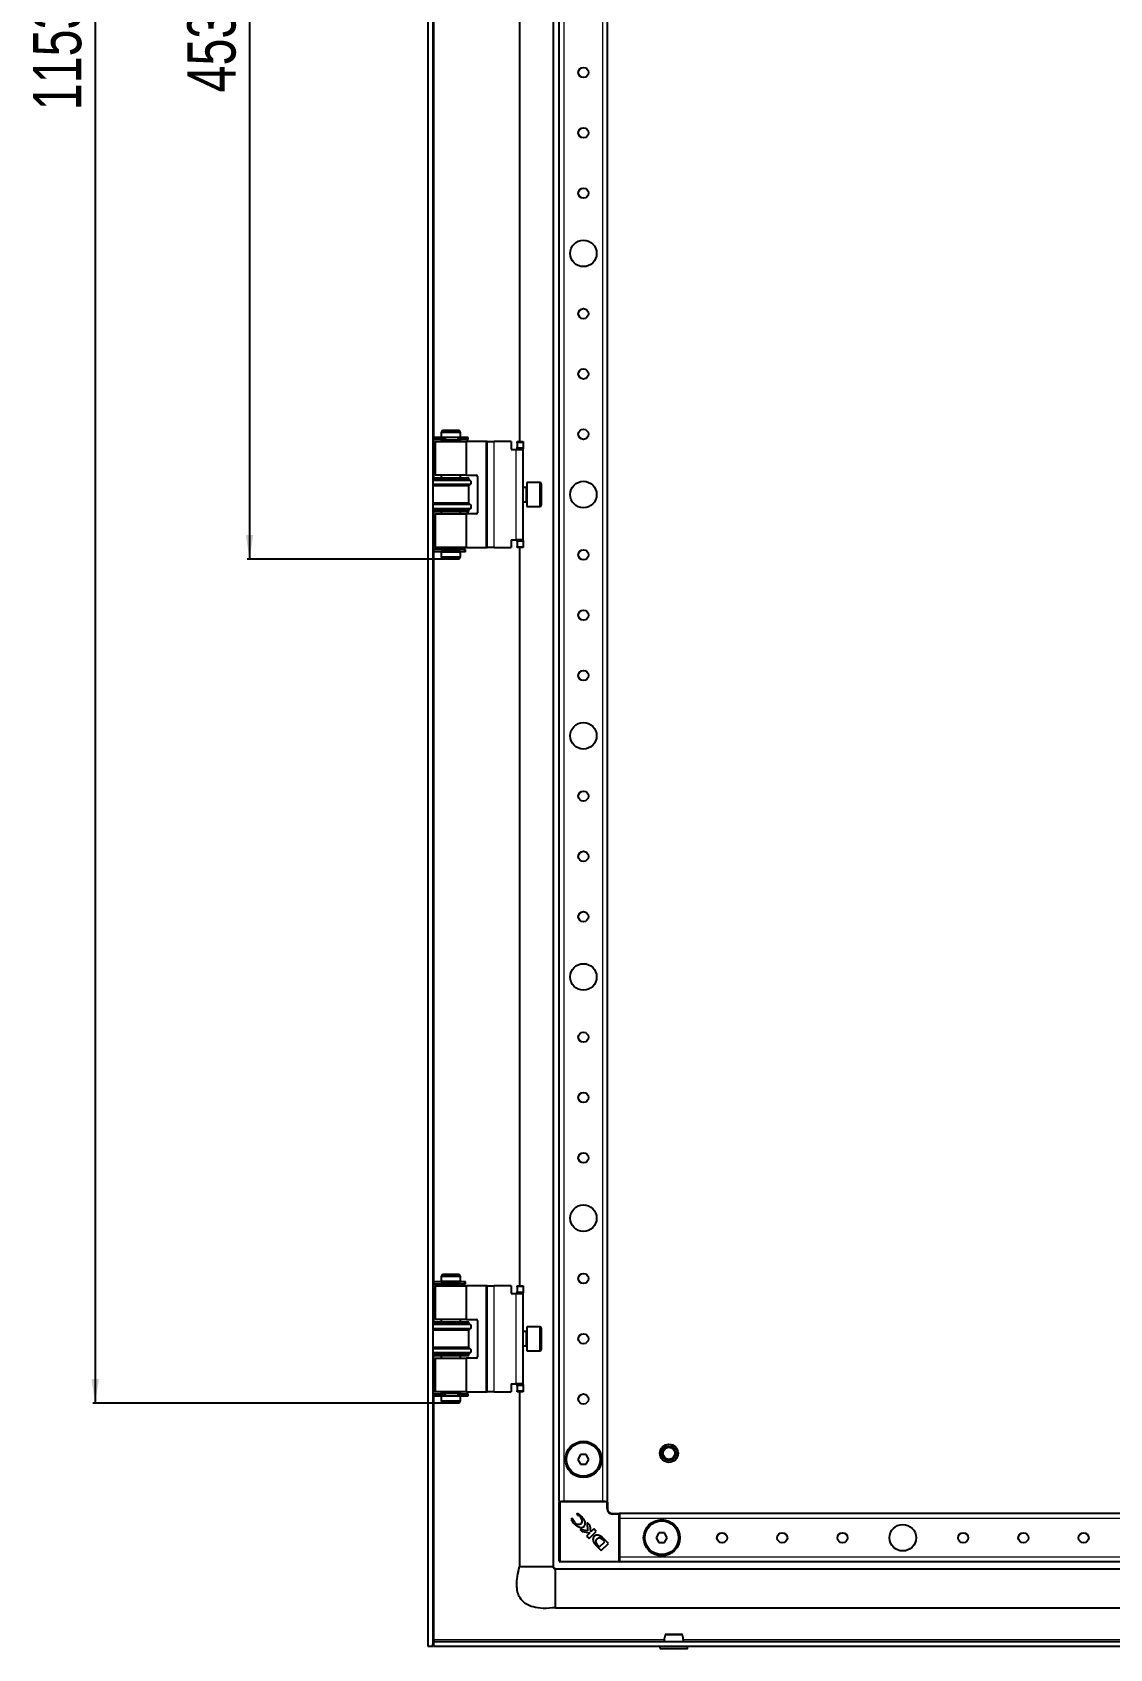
# Model space of a CAD drawing. Header units: millimetres. Extents: x -321 to 1498, y -588 to 1043.
# Drawn here: x 593 to 1039, y -469 to 201 of the extents above; entities that cross this region are included whole.
import ezdxf

# ---------------------------------------------------------------- set-up
doc = ezdxf.new("R2010")
doc.units = ezdxf.units.MM
doc.layers.add('FORMAT', color=7, linetype='Continuous')
doc.styles.add('SLDTEXTSTYLE0', font='TXT', dxfattribs={"width": 0.75})
doc.dimstyles.new('SLDDIMSTYLE0', dxfattribs={"dimtxt": 20, "dimasz": 10, "dimexe": 0, "dimexo": 0.0625, "dimgap": 5, "dimtad": 2, "dimdec": 1, "dimrnd": 1e-09, "dimzin": 12, "dimdsep": 46, "dimtxsty": 'SLDTEXTSTYLE0', "dimsah": 1, "dimcen": 0.09, "dimadec": 0, "dimazin": 3, "dimtfac": 1, "dimtofl": 0, "dimtmove": 0, "dimatfit": 3, "dimfxl": 0, "dimfrac": 2, "dimtolj": 1, "dimtzin": 12, "dimarcsym": 0})

# ---------------------------------------------------------------- blocks, each defined once
blk = doc.blocks.new('_D_7')
at = {"layer": 'FORMAT'}
for p, q in [((762.7, 786.47), (617.63, 786.47)), ((618.63, 786.47), (618.63, -367.03)), ((762.7, -367.03), (617.63, -367.03))]:
    blk.add_line(p, q, dxfattribs=at)
for points in [[(618.63, 786.47), (617.09, 776.47), (620.17, 776.47)], [(618.63, -367.03), (620.17, -357.03), (617.09, -357.03)]]:
    blk.add_solid(points, dxfattribs=at)
at = {"layer": 'FORMAT', "insert": (592.85, 169.08), "char_height": 20, "attachment_point": 1, "rotation": 90, "style": 'SLDTEXTSTYLE0'}
blk.add_mtext('1153,5', dxfattribs=at)
blk = doc.blocks.new('_D_9')
at = {"layer": 'FORMAT'}
for p, q in [((762.7, 436.47), (681.63, 436.47)), ((682.63, 436.47), (682.63, -17.03)), ((762.7, -17.03), (681.63, -17.03))]:
    blk.add_line(p, q, dxfattribs=at)
for points in [[(682.63, 436.47), (681.09, 426.47), (684.17, 426.47)], [(682.63, -17.03), (684.17, -7.03), (681.09, -7.03)]]:
    blk.add_solid(points, dxfattribs=at)
at = {"layer": 'FORMAT', "insert": (656.85, 176.47), "char_height": 20, "attachment_point": 1, "rotation": 90, "style": 'SLDTEXTSTYLE0'}
blk.add_mtext('453,5', dxfattribs=at)

msp = doc.modelspace()

# ---------------------------------------------------------------- linework, layer by layer
at = {"color": 7, "linetype": 'Continuous', "lineweight": 25}
for p, q in [((756.63, 887.22), (756.63, -467.78)), ((758.63, 887.22), (758.63, -467.78)), ((808.63, 854.22), (808.63, -434.78)), ((811.13, -407.78), (811.13, 827.22)), ((831.13, -407.78), (831.13, 827.22)), ((794.63, 387.72), (794.63, 31.72)), ((762.71, 36.47), (762.13, 35.47)), ((762.13, 35.47), (762.13, 33.47)), ((770.13, 35.47), (762.13, 35.47)), ((762.71, 36.47), (769.56, 36.47)), ((770.13, 35.47), (769.56, 36.47)), ((770.13, 33.47), (770.13, 35.47)), ((758.98, 33.42), (758.98, 32.52)), ((762.98, 33.42), (758.98, 33.42)), ((762.98, 32.52), (758.98, 32.52)), ((759.68, 31.72), (759.68, 17.72)), ((759.68, 31.72), (772.58, 31.72)), ((762.13, 33.47), (770.13, 33.47)), ((762.13, 32.47), (762.13, 31.72)), ((762.13, 32.47), (770.13, 32.47)), ((762.63, 33.47), (762.63, 33.42)), ((762.63, 32.52), (762.63, 32.47)), ((763.63, 33.42), (762.98, 33.42)), ((763.63, 32.52), (762.98, 32.52)), ((763.97, 33.42), (763.63, 33.42)), ((763.97, 32.52), (763.63, 32.52)), ((763.97, 32.52), (763.97, 33.42)), ((763.97, 33.42), (763.97, 33.42)), ((763.97, 32.52), (763.97, 32.52)), ((769.06, 33.42), (769.06, 32.52)), ((769.08, 33.42), (769.06, 33.42)), ((769.08, 32.52), (769.06, 32.52)), ((770.38, 33.42), (769.08, 33.42)), ((770.38, 32.52), (769.08, 32.52)), ((769.63, 33.42), (769.63, 33.47)), ((769.63, 32.47), (769.63, 32.52)), ((770.13, 31.72), (770.13, 32.47)), ((771.1, 33.42), (770.38, 33.42)), ((771.1, 32.52), (770.38, 32.52)), ((773.28, 33.42), (771.1, 33.42)), ((773.28, 32.52), (771.1, 32.52)), ((772.58, 17.72), (772.58, 31.72)), ((780.68, 31.72), (772.58, 31.72)), ((773.28, 32.52), (773.28, 33.42)), ((781.18, 31.72), (780.68, 31.72)), ((781.18, -12.28), (781.18, 31.72)), ((781.18, 31.72), (784.18, 31.72)), ((791.18, 31.72), (784.18, 31.72)), ((791.18, 31.72), (791.18, 28.42)), ((791.18, 28.42), (793.18, 28.42)), ((793.18, 28.42), (796.18, 28.42)), ((793.68, 31.72), (796.18, 31.72)), ((793.68, 31.22), (793.68, 31.72)), ((793.68, 31.22), (793.68, 29.22)), ((793.68, 28.72), (793.68, 29.22)), ((796.18, 28.72), (793.68, 28.72)), ((793.68, 28.72), (793.68, 28.42)), ((796.18, 31.72), (796.18, 31.22)), ((796.18, 31.22), (796.18, 29.22)), ((796.18, 29.22), (796.18, 28.72)), ((796.18, 28.42), (796.18, 28.72)), ((796.18, -8.98), (796.18, 28.42)), ((758.63, 16.72), (773.63, 16.72)), ((773.63, 16.12), (758.63, 16.12)), ((772.58, 17.72), (759.68, 17.72)), ((762.13, 17.72), (762.13, 16.72)), ((770.13, 16.72), (770.13, 17.72)), ((772.58, 17.72), (776.68, 17.72)), ((773.63, 16.12), (773.63, 16.72)), ((774.33, 15.44), (773.63, 16.12)), ((773.63, 13.32), (774.33, 14.01)), ((777.18, 17.22), (777.18, 2.22)), ((803.08, 14.72), (797.68, 14.72)), ((797.68, 14.72), (797.68, 5.4)), ((803.68, 14.12), (803.68, 5.92)), ((773.63, 13.32), (758.63, 13.32)), ((773.63, 6.12), (773.63, 13.32)), ((797.43, 12.72), (796.18, 12.72)), ((796.18, 6.72), (797.43, 6.72)), ((773.63, 6.12), (758.63, 6.12)), ((773.63, 3.32), (758.63, 3.32)), ((758.63, 2.72), (773.63, 2.72)), ((759.68, 1.72), (759.68, -12.28)), ((759.68, 1.72), (772.58, 1.72)), ((762.13, 2.72), (762.13, 1.72)), ((770.13, 1.72), (770.13, 2.72)), ((772.58, -12.28), (772.58, 1.72)), ((776.68, 1.72), (772.58, 1.72)), ((774.33, 5.44), (773.63, 6.12)), ((773.63, 3.32), (774.33, 4.01)), ((773.63, 2.72), (773.63, 3.32)), ((797.68, 5.4), (797.68, 4.72)), ((797.68, 4.72), (803.08, 4.72)), ((803.68, 5.92), (803.68, 5.32)), ((758.98, -13.08), (758.98, -13.98)), ((771.87, -13.08), (758.98, -13.08)), ((772.58, -12.28), (759.68, -12.28)), ((762.13, -12.28), (762.13, -13.03)), ((762.13, -13.03), (770.13, -13.03)), ((762.63, -13.03), (762.63, -13.08)), ((769.63, -13.08), (769.63, -13.03)), ((770.13, -13.03), (770.13, -12.28)), ((771.96, -13.08), (771.87, -13.08)), ((771.96, -13.98), (771.96, -13.08)), ((772.17, -13.08), (771.96, -13.08)), ((772.17, -13.98), (772.17, -13.08)), ((772.58, -12.28), (780.68, -12.28)), ((780.68, -12.28), (781.18, -12.28)), ((784.18, -12.28), (781.18, -12.28)), ((784.18, -12.28), (791.18, -12.28)), ((791.18, -8.98), (793.18, -8.98)), ((791.18, -8.98), (791.18, -12.28)), ((796.18, -8.98), (793.18, -8.98)), ((793.68, -8.98), (793.68, -9.28)), ((793.68, -9.28), (796.18, -9.28)), ((793.68, -9.78), (793.68, -9.28)), ((793.68, -9.78), (793.68, -11.78)), ((793.68, -12.28), (793.68, -11.78)), ((796.18, -12.28), (793.68, -12.28)), ((794.63, -12.28), (794.63, -318.28)), ((796.18, -9.28), (796.18, -8.98)), ((796.18, -9.28), (796.18, -9.78)), ((796.18, -9.78), (796.18, -11.78)), ((796.18, -11.78), (796.18, -12.28)), ((771.87, -13.98), (758.98, -13.98)), ((762.13, -14.03), (762.13, -16.03)), ((762.13, -14.03), (770.13, -14.03)), ((762.13, -16.03), (762.71, -17.03)), ((762.13, -16.03), (766.89, -16.03)), ((762.63, -13.98), (762.63, -14.03)), ((766.78, -17.03), (762.71, -17.03)), ((769.56, -17.03), (766.78, -17.03)), ((766.89, -16.03), (770.13, -16.03)), ((769.56, -17.03), (770.13, -16.03)), ((769.63, -14.03), (769.63, -13.98)), ((770.13, -16.03), (770.13, -14.03)), ((771.96, -13.98), (771.87, -13.98)), ((772.17, -13.98), (771.96, -13.98)), ((762.71, -313.53), (762.13, -314.53)), ((762.13, -314.53), (762.13, -316.53)), ((770.13, -314.53), (762.13, -314.53)), ((762.71, -313.53), (769.56, -313.53)), ((770.13, -314.53), (769.56, -313.53)), ((770.13, -316.53), (770.13, -314.53)), ((758.98, -316.58), (758.98, -317.48)), ((758.98, -316.58), (771.87, -316.58)), ((758.98, -317.48), (771.87, -317.48)), ((759.68, -318.28), (759.68, -332.28)), ((759.68, -318.28), (772.58, -318.28)), ((766.89, -316.53), (762.13, -316.53)), ((762.13, -317.53), (762.13, -318.28)), ((766.89, -317.53), (762.13, -317.53)), ((762.63, -316.53), (762.63, -316.58)), ((762.63, -317.48), (762.63, -317.53)), ((770.13, -316.53), (766.89, -316.53)), ((770.13, -317.53), (766.89, -317.53)), ((769.63, -316.58), (769.63, -316.53)), ((769.63, -317.53), (769.63, -317.48)), ((770.13, -318.28), (770.13, -317.53)), ((771.87, -316.58), (771.96, -316.58)), ((771.87, -317.48), (771.96, -317.48)), ((771.96, -317.48), (771.96, -316.58)), ((771.96, -316.58), (772.17, -316.58)), ((771.96, -317.48), (772.17, -317.48)), ((772.17, -317.48), (772.17, -316.58)), ((772.58, -332.28), (772.58, -318.28)), ((780.68, -318.28), (772.58, -318.28)), ((781.18, -318.28), (780.68, -318.28)), ((781.18, -362.28), (781.18, -318.28)), ((781.18, -318.28), (784.18, -318.28)), ((791.18, -318.28), (784.18, -318.28)), ((791.18, -318.28), (791.18, -321.58)), ((791.18, -321.58), (793.18, -321.58)), ((793.18, -321.58), (796.18, -321.58)), ((793.68, -318.28), (796.18, -318.28)), ((793.68, -318.78), (793.68, -318.28)), ((793.68, -318.78), (793.68, -320.78)), ((793.68, -321.28), (793.68, -320.78)), ((796.18, -321.28), (793.68, -321.28)), ((793.68, -321.28), (793.68, -321.58)), ((796.18, -318.28), (796.18, -318.78)), ((796.18, -318.78), (796.18, -320.78)), ((796.18, -320.78), (796.18, -321.28)), ((796.18, -321.58), (796.18, -321.28)), ((796.18, -358.98), (796.18, -321.58)), ((758.63, -333.28), (773.63, -333.28)), ((773.63, -333.88), (758.63, -333.88)), ((772.58, -332.28), (759.68, -332.28)), ((762.13, -332.28), (762.13, -333.28)), ((770.13, -333.28), (770.13, -332.28)), ((772.58, -332.28), (776.68, -332.28)), ((773.63, -333.88), (773.63, -333.28)), ((774.33, -334.56), (773.63, -333.88)), ((777.18, -332.78), (777.18, -347.78)), ((773.63, -336.68), (758.63, -336.68)), ((773.63, -336.68), (774.33, -335.99)), ((773.63, -343.88), (773.63, -336.68)), ((797.43, -337.28), (796.18, -337.28)), ((803.08, -335.28), (797.68, -335.28)), ((797.68, -335.28), (797.68, -345.28)), ((803.68, -335.88), (803.68, -344.68)), ((773.63, -343.88), (758.63, -343.88)), ((773.63, -346.68), (758.63, -346.68)), ((758.63, -347.28), (773.63, -347.28)), ((759.68, -348.28), (759.68, -362.28)), ((759.68, -348.28), (772.58, -348.28)), ((762.13, -347.28), (762.13, -348.28)), ((770.13, -348.28), (770.13, -347.28)), ((772.58, -362.28), (772.58, -348.28)), ((776.68, -348.28), (772.58, -348.28)), ((774.33, -344.56), (773.63, -343.88)), ((773.63, -346.68), (774.33, -345.99)), ((773.63, -347.28), (773.63, -346.68)), ((796.18, -343.28), (797.43, -343.28)), ((797.68, -345.28), (803.08, -345.28)), ((791.18, -358.98), (793.18, -358.98)), ((791.18, -358.98), (791.18, -362.28)), ((796.18, -358.98), (793.18, -358.98)), ((793.68, -358.98), (793.68, -359.28)), ((793.68, -359.28), (796.18, -359.28)), ((793.68, -359.78), (793.68, -359.28)), ((793.68, -359.78), (793.68, -361.78)), ((793.68, -362.28), (793.68, -361.78)), ((796.18, -359.28), (796.18, -358.98)), ((796.18, -359.28), (796.18, -359.78)), ((796.18, -359.78), (796.18, -361.78)), ((796.18, -361.78), (796.18, -362.28)), ((758.98, -363.08), (758.98, -363.98)), ((758.98, -363.08), (762.98, -363.08)), ((758.98, -363.98), (762.98, -363.98)), ((772.58, -362.28), (759.68, -362.28)), ((762.13, -362.28), (762.13, -363.03)), ((766.89, -363.03), (762.13, -363.03)), ((762.13, -364.03), (762.13, -366.03)), ((766.89, -364.03), (762.13, -364.03)), ((762.13, -366.03), (762.71, -367.03)), ((762.13, -366.03), (766.89, -366.03)), ((762.63, -363.03), (762.63, -363.08)), ((762.63, -363.98), (762.63, -364.03)), ((766.78, -367.03), (762.71, -367.03)), ((762.98, -363.08), (763.63, -363.08)), ((762.98, -363.98), (763.63, -363.98)), ((763.63, -363.08), (763.97, -363.08)), ((763.63, -363.98), (763.97, -363.98)), ((763.97, -363.98), (763.97, -363.08)), ((763.97, -363.08), (763.97, -363.08)), ((763.97, -363.98), (763.97, -363.98)), ((769.56, -367.03), (766.78, -367.03)), ((770.13, -363.03), (766.89, -363.03)), ((770.13, -364.03), (766.89, -364.03)), ((766.89, -366.03), (770.13, -366.03)), ((769.06, -363.08), (769.06, -363.98)), ((769.06, -363.08), (769.08, -363.08)), ((769.06, -363.98), (769.08, -363.98)), ((769.08, -363.08), (770.38, -363.08)), ((769.08, -363.98), (770.38, -363.98)), ((769.56, -367.03), (770.13, -366.03)), ((769.63, -363.08), (769.63, -363.03)), ((769.63, -364.03), (769.63, -363.98)), ((770.13, -363.03), (770.13, -362.28)), ((770.13, -366.03), (770.13, -364.03)), ((770.38, -363.08), (771.1, -363.08)), ((770.38, -363.98), (771.1, -363.98)), ((771.1, -363.08), (773.28, -363.08)), ((771.1, -363.98), (773.28, -363.98)), ((772.58, -362.28), (780.68, -362.28)), ((773.28, -363.98), (773.28, -363.08)), ((780.68, -362.28), (781.18, -362.28)), ((784.18, -362.28), (781.18, -362.28)), ((784.18, -362.28), (791.18, -362.28)), ((796.18, -362.28), (793.68, -362.28)), ((794.63, -362.28), (794.63, -434.78)), ((819.98, -388.28), (818.82, -390.28)), ((822.29, -388.28), (819.98, -388.28)), ((823.44, -390.28), (822.29, -388.28)), ((818.82, -390.28), (819.98, -392.28)), ((819.98, -392.28), (822.29, -392.28)), ((822.29, -392.28), (823.44, -390.28)), ((811.43, -407.78), (811.13, -407.78)), ((811.13, -432.48), (811.13, -408.08)), ((811.43, -407.78), (812.08, -407.78)), ((813.13, -407.78), (812.08, -407.78)), ((829.13, -407.78), (813.13, -407.78)), ((830.19, -407.78), (829.13, -407.78)), ((830.19, -407.78), (830.83, -407.78)), ((831.13, -407.78), (830.83, -407.78)), ((831.13, -408.08), (831.13, -410.78)), ((816.68, -414.84), (815.99, -415.17)), ((816.82, -414.98), (816.68, -414.84)), ((818.76, -412.78), (818.25, -413.03)), ((818.25, -413.03), (818.36, -413.14)), ((833.13, -412.78), (835.83, -412.78)), ((1216.13, -412.78), (836.13, -412.78)), ((836.13, -412.78), (836.13, -413.08)), ((836.13, -413.08), (836.13, -413.72)), ((836.13, -413.72), (836.13, -414.78)), ((836.13, -414.78), (836.13, -430.78)), ((819.8, -419.41), (820.6, -420.2)), ((822.9, -419.88), (819.8, -419.41)), ((820.6, -420.2), (823.87, -420.69)), ((823.87, -420.69), (822.48, -422.08)), ((822.48, -422.08), (823.52, -423.13)), ((822.72, -416.4), (822.9, -419.88)), ((824.01, -417.69), (822.72, -416.4)), ((823.52, -423.13), (826.48, -420.17)), ((824.18, -420.35), (824.01, -417.69)), ((825.43, -419.11), (824.18, -420.35)), ((826.48, -420.17), (825.43, -419.11)), ((852.48, -420.78), (851.32, -422.78)), ((854.79, -420.78), (852.48, -420.78)), ((855.94, -422.78), (854.79, -420.78)), ((826.54, -426.14), (828.53, -428.13)), ((827.08, -425.89), (827.83, -426.61)), ((827.83, -426.61), (830.01, -424.42)), ((828.53, -428.13), (831.49, -425.17)), ((830.01, -424.42), (829.33, -423.77)), ((829.6, -423.28), (829.58, -423.26)), ((831.49, -425.17), (829.6, -423.28)), ((851.32, -422.78), (852.48, -424.78)), ((852.48, -424.78), (854.79, -424.78)), ((854.79, -424.78), (855.94, -422.78)), ((835.83, -432.78), (811.43, -432.78)), ((836.13, -430.78), (836.13, -431.83)), ((836.13, -431.83), (836.13, -432.48)), ((836.13, -432.48), (836.13, -432.78)), ((1216.13, -432.78), (836.13, -432.78)), ((1216.13, -435.78), (809.63, -435.78)), ((809.63, -451.78), (1297.63, -451.78)), ((756.63, -467.78), (758.63, -467.78)), ((758.93, -465.78), (758.93, -467.78)), ((758.93, -465.78), (1348.33, -465.78)), ((758.93, -467.78), (1348.33, -467.78)), ((759.04, -465.78), (759.23, -465.18)), ((852.88, -467.78), (852.88, -468.53)), ((855.63, -468.78), (853.13, -468.78)), ((864.13, -468.78), (855.63, -468.78)), ((864.38, -468.53), (864.38, -467.78))]:
    msp.add_line(p, q, dxfattribs=at)
at = {"color": 8, "linetype": 'Continuous', "lineweight": 18}
for p, q in [((813.13, -407.78), (813.13, 827.22)), ((829.13, -407.78), (829.13, 827.22)), ((759.23, 33.42), (759.23, 386.02)), ((759.23, 16.72), (759.23, 32.52)), ((762.98, 32.52), (762.98, 33.42)), ((763.63, 32.52), (763.63, 33.42)), ((763.97, 32.52), (763.97, 33.42)), ((769.08, 32.52), (769.08, 33.42)), ((770.38, 32.52), (770.38, 33.42)), ((771.1, 32.52), (771.1, 33.42)), ((780.68, 31.72), (780.68, -12.28)), ((784.18, -12.28), (784.18, 31.72)), ((793.18, -8.98), (793.18, 28.42)), ((796.18, 31.22), (793.68, 31.22)), ((793.68, 29.22), (796.18, 29.22)), ((774.33, 15.44), (758.63, 15.44)), ((774.33, 14.01), (758.63, 14.01)), ((803.08, 5.4), (803.08, 14.72)), ((797.43, 6.72), (797.43, 12.72)), ((774.33, 5.44), (758.63, 5.44)), ((774.33, 4.01), (758.63, 4.01)), ((759.23, -13.08), (759.23, 2.72)), ((803.08, 4.72), (803.08, 5.4)), ((771.87, -13.98), (771.87, -13.08)), ((796.18, -9.78), (793.68, -9.78)), ((793.68, -11.78), (796.18, -11.78)), ((759.23, -316.58), (759.23, -13.98)), ((759.23, -333.28), (759.23, -317.48)), ((771.87, -316.58), (771.87, -317.48)), ((780.68, -318.28), (780.68, -362.28)), ((784.18, -362.28), (784.18, -318.28)), ((793.18, -358.98), (793.18, -321.58)), ((796.18, -318.78), (793.68, -318.78)), ((793.68, -320.78), (796.18, -320.78)), ((774.33, -334.56), (758.63, -334.56)), ((774.33, -335.99), (758.63, -335.99)), ((797.43, -337.69), (797.43, -337.28)), ((797.43, -343.28), (797.43, -337.69)), ((803.08, -345.28), (803.08, -335.28)), ((774.33, -344.56), (758.63, -344.56)), ((774.33, -345.99), (758.63, -345.99)), ((759.23, -363.08), (759.23, -347.28)), ((796.18, -359.78), (793.68, -359.78)), ((793.68, -361.78), (796.18, -361.78)), ((759.23, -465.18), (759.23, -363.98)), ((762.98, -363.08), (762.98, -363.98)), ((763.63, -363.08), (763.63, -363.98)), ((763.97, -363.08), (763.97, -363.98)), ((769.08, -363.08), (769.08, -363.98)), ((770.38, -363.08), (770.38, -363.98)), ((771.1, -363.08), (771.1, -363.98)), ((811.13, -408.08), (811.43, -408.08)), ((811.43, -407.78), (811.43, -408.08)), ((811.43, -408.08), (811.43, -432.48)), ((830.83, -408.08), (811.43, -408.08)), ((830.83, -407.78), (830.83, -408.08)), ((830.83, -410.78), (830.83, -408.08)), ((830.83, -408.08), (831.13, -408.08)), ((831.13, -410.78), (830.83, -410.78)), ((833.13, -412.78), (833.13, -413.08)), ((835.83, -413.08), (833.13, -413.08)), ((835.83, -412.78), (835.83, -413.08)), ((835.83, -432.48), (835.83, -413.08)), ((835.83, -413.08), (836.13, -413.08)), ((1216.13, -414.78), (836.13, -414.78)), ((811.43, -432.48), (811.13, -432.48)), ((811.43, -432.48), (835.83, -432.48)), ((811.43, -432.48), (811.43, -432.78)), ((835.83, -432.48), (835.83, -432.78)), ((835.83, -432.48), (836.13, -432.48)), ((1216.13, -430.78), (836.13, -430.78)), ((854.66, -465.18), (759.23, -465.18)), ((852.88, -468.53), (855.49, -468.53)), ((855.49, -468.53), (864.38, -468.53)), ((1244.66, -465.18), (862.6, -465.18))]:
    msp.add_line(p, q, dxfattribs=at)
at = {"color": 7, "linetype": 'Continuous', "lineweight": 25}
for centre, radius in [((821.13, 184.72), 2.1), ((821.13, 159.72), 2.1), ((821.13, 134.72), 2.1), ((821.13, 109.72), 5.5), ((821.13, 84.72), 2.1), ((821.13, 59.72), 2.1), ((821.13, 34.72), 2.1), ((821.13, 9.72), 5.5), ((821.13, -15.28), 2.1), ((821.13, -40.28), 2.1), ((821.13, -65.28), 2.1), ((821.13, -90.28), 5.5), ((821.13, -115.28), 2.1), ((821.13, -140.28), 2.1), ((821.13, -165.28), 2.1), ((821.13, -190.28), 5.5), ((821.13, -215.28), 2.1), ((821.13, -240.28), 2.1), ((821.13, -265.28), 2.1), ((821.13, -290.28), 5.5), ((821.13, -315.28), 2.1), ((821.13, -340.28), 2.1), ((821.13, -365.28), 2.1), ((821.13, -390.28), 7.5), ((821.13, -390.28), 7), ((856.63, -387.78), 3.75), ((856.63, -387.78), 3), ((856.63, -387.78), 2.5), ((853.63, -422.78), 7.5), ((853.63, -422.78), 7), ((878.63, -422.78), 2.1), ((903.63, -422.78), 2.1), ((928.63, -422.78), 2.1), ((953.63, -422.78), 5.5), ((978.63, -422.78), 2.1), ((1003.63, -422.78), 2.1), ((1028.63, -422.78), 2.1)]:
    msp.add_circle(centre, radius, dxfattribs=at)
for centre, radius, start, end in [((773.63, 14.72), 1, 314.427, 45.573), ((776.68, 17.22), 0.5, 0, 90), ((803.08, 14.12), 0.6, 0, 90), ((797.43, 12.97), 0.25, 270, 0), ((797.43, 6.47), 0.25, 0, 90), ((773.63, 4.72), 1, 314.427, 45.573), ((776.68, 2.22), 0.5, 270, 0), ((803.08, 5.32), 0.6, 270, 360), ((773.63, -335.28), 1, 314.427, 45.573), ((776.68, -332.78), 0.5, 0, 90), ((797.43, -337.03), 0.25, 270, 0), ((803.08, -335.88), 0.6, 0, 90), ((773.63, -345.28), 1, 314.427, 45.573), ((776.68, -347.78), 0.5, 270, 0), ((797.43, -343.53), 0.25, 0, 90), ((803.08, -344.68), 0.6, 270, 360), ((811.43, -408.08), 0.3, 90, 180), ((830.83, -408.08), 0.3, 0, 90), ((818.73, -415.7), 1.94, 323.30966, 52.34638), ((833.13, -410.78), 2, 180, 270), ((835.83, -413.08), 0.3, 0, 90), ((819.13, -415.27), 1.97, 218.45405, 305.887), ((829.74, -422.48), 4.87, 200.34448, 228.77765), ((831.56, -421.7), 6.12, 216.98881, 223.07444), ((811.43, -432.48), 0.3, 180, 270), ((835.83, -432.48), 0.3, 270, 0), ((853.13, -468.53), 0.25, 180, 270), ((855.52, -463.28), 0.5, 89.96367, 164.83397), ((861.75, -463.28), 0.5, 15.24646, 90.04596), ((864.13, -468.53), 0.25, 270, 0)]:
    msp.add_arc(centre, radius, start, end, dxfattribs=at)
at = {"color": 8, "linetype": 'Continuous', "lineweight": 18}
msp.add_arc((833.13, -410.78), 2.3, 180, 270, dxfattribs=at)
at = {"color": 7, "linetype": 'Continuous', "lineweight": 25}
for points, knots in [([(815.99, -415.17), (816.17, -415.51), (816.51, -416.14), (817, -416.66), (817.23, -416.91)], [0, 0, 0, 0, 0.5368, 1, 1, 1, 1]), ([(817.59, -416.49), (817.37, -416.23), (816.99, -415.78), (816.87, -415.22), (816.82, -414.98)], [0, 0, 0, 0, 0.579608, 1, 1, 1, 1]), ([(818.36, -413.14), (818.67, -413.28), (819.25, -413.54), (819.71, -413.97), (819.91, -414.17)], [0, 0, 0, 0, 0.547643, 1, 1, 1, 1]), ([(820.27, -413.88), (820.01, -413.64), (819.54, -413.21), (818.99, -412.91), (818.76, -412.78)], [0, 0, 0, 0, 0.577653, 1, 1, 1, 1]), ([(821.39, -418.11), (821.53, -417.95), (821.81, -417.61), (821.98, -416.92), (821.85, -416.04), (821.28, -414.97), (820.64, -414.28), (820.27, -413.88)], [0, 0, 0, 0, 0.1305321, 0.2660311, 0.4239974, 0.666819, 1, 1, 1, 1]), ([(817.23, -416.91), (817.6, -417.24), (818.3, -417.85), (819.47, -418.4), (820.41, -418.54), (821.05, -418.39), (821.28, -418.2), (821.39, -418.11)], [0, 0, 0, 0, 0.315674, 0.58952, 0.813199, 0.909026, 1, 1, 1, 1]), ([(828.25, -422.13), (828.05, -422.02), (827.66, -421.81), (827.03, -421.69), (826.43, -421.73), (825.9, -421.93), (825.46, -422.29), (825.17, -422.81), (825.05, -423.46), (825.14, -423.92), (825.18, -424.17)], [0, 0, 0, 0, 0.138091, 0.265455, 0.384013, 0.496103, 0.605759, 0.71979, 0.847662, 1, 1, 1, 1]), ([(829.09, -422.8), (828.95, -422.67), (828.68, -422.43), (828.38, -422.22), (828.25, -422.13)], [0, 0, 0, 0, 0.55183, 1, 1, 1, 1]), ([(826.75, -423.4), (826.66, -423.5), (826.49, -423.67), (826.31, -423.95), (826.22, -424.22), (826.22, -424.55), (826.38, -424.95), (826.56, -425.23), (826.66, -425.39)], [0, 0, 0, 0, 0.176808, 0.319231, 0.43938, 0.552395, 0.749205, 1, 1, 1, 1]), ([(829.33, -423.77), (829.13, -423.58), (828.76, -423.23), (828.22, -422.9), (827.77, -422.84), (827.43, -422.91), (827.08, -423.1), (826.87, -423.29), (826.75, -423.4)], [0, 0, 0, 0, 0.274676, 0.503042, 0.607381, 0.716579, 0.843412, 1, 1, 1, 1]), ([(829.58, -423.26), (829.5, -423.19), (829.34, -423.03), (829.18, -422.88), (829.09, -422.8)], [0, 0, 0, 0, 0.486421, 1, 1, 1, 1]), ([(809.63, -451.78), (807.91, -451.94), (804.77, -452.25), (800.44, -451.73), (797.01, -450.31), (794.8, -447.99), (793.71, -445.22), (793.39, -442.17), (793.69, -438.61), (794.3, -436.12), (794.63, -434.78)], [0, 0, 0, 0, 0.176713, 0.320911, 0.440308, 0.54837, 0.6374, 0.738878, 0.858543, 1, 1, 1, 1]), ([(808.52, -434.78), (808.49, -434.78), (808.41, -434.78), (807.95, -434.78), (807.66, -434.78)], [0, 0, 0, 0, 0.350861, 1, 1, 1, 1]), ([(809.63, -435.94), (809.53, -435.93), (809.4, -435.91), (809.24, -435.84), (809.16, -435.78), (809.1, -435.71), (809.06, -435.64), (809.03, -435.57), (808.96, -435.4), (808.8, -435.31), (808.65, -435.09), (808.62, -434.89), (808.6, -434.78)], [0, 0, 0, 0, 0.146823, 0.202041, 0.247643, 0.28691, 0.323569, 0.360785, 0.40083, 0.628513, 0.79432, 1, 1, 1, 1]), ([(808.63, -434.78), (808.78, -435), (809.05, -435.4), (809.46, -435.66), (809.63, -435.78)], [0, 0, 0, 0, 0.561561, 1, 1, 1, 1]), ([(809.63, -451.78), (809.63, -451.66), (809.63, -451.42), (809.63, -449.57), (809.63, -446.92), (809.63, -443.78), (809.63, -440.62), (809.63, -438.01), (809.63, -436.39), (809.63, -436.17), (809.63, -436.1)], [0, 0, 0, 0, 0.133856, 0.267712, 0.401568, 0.535424, 0.66928, 0.803137, 0.936993, 1, 1, 1, 1]), ([(758.63, -467.78), (758.66, -467.34), (758.7, -466.78), (758.89, -466.22), (758.93, -466.1)], [0, 0, 0, 0, 0.773459, 1, 1, 1, 1]), ([(759.23, -465.18), (759.18, -465.33), (759.13, -465.49), (759.03, -465.71), (758.98, -465.78), (758.93, -465.78)], [0, 0, 0, 0, 0.5, 0.5, 1, 1, 1, 1]), ([(855.05, -463.13), (854.86, -463.87), (854.63, -464.73), (854.62, -465.65), (854.61, -465.78)], [0, 0, 0, 0, 0.85815, 1, 1, 1, 1]), ([(855.56, -462.78), (855.55, -462.78), (855.51, -462.78), (855.79, -462.78), (856.31, -462.78), (857.02, -462.78), (857.88, -462.78), (858.94, -462.78), (859.97, -462.78), (860.85, -462.78), (861.46, -462.78), (861.76, -462.78), (861.72, -462.78), (861.71, -462.78)], [0, 0, 0, 0, 0.03384, 0.141254, 0.248698, 0.315774, 0.423314, 0.530846, 0.63821, 0.745706, 0.853372, 0.960917, 1, 1, 1, 1]), ([(862.66, -465.78), (862.65, -465.65), (862.63, -464.73), (862.41, -463.87), (862.22, -463.13)], [0, 0, 0, 0, 0.14185, 1, 1, 1, 1])]:
    msp.add_open_spline(points, degree=3, knots=knots, dxfattribs=at)
for points in [[(795.61, -434.78), (795.33, -434.78), (794.76, -434.78), (794.68, -434.78), (794.63, -434.78)], [(798.07, -434.78), (797.58, -434.78), (796.61, -434.78), (795.94, -434.78), (795.61, -434.78)], [(801.63, -434.78), (801.01, -434.78), (799.75, -434.78), (798.63, -434.78), (798.07, -434.78)], [(805.2, -434.78), (804.64, -434.78), (803.52, -434.78), (802.26, -434.78), (801.63, -434.78)], [(807.66, -434.78), (807.32, -434.78), (806.66, -434.78), (805.69, -434.78), (805.2, -434.78)]]:
    msp.add_open_spline(points, degree=3, dxfattribs=at)
at = {"color": 8, "linetype": 'Continuous', "lineweight": 18}
msp.add_open_spline([(862.18, -463.15), (862.2, -463.15), (862.24, -463.15), (861.9, -463.15), (861.19, -463.15), (860.17, -463.15), (858.99, -463.15), (857.76, -463.15), (856.77, -463.15), (855.94, -463.15), (855.34, -463.15), (855.02, -463.15), (855.07, -463.15), (855.08, -463.15)], degree=3, knots=[0, 0, 0, 0, 0.038891, 0.14638, 0.253973, 0.361383, 0.468681, 0.576165, 0.683665, 0.750707, 0.858068, 0.965424, 1, 1, 1, 1], dxfattribs=at)

# ---------------------------------------------------------------- dimensions: what is measured, and where the dimension line sits
at = {"layer": 'FORMAT'}
for base, p1, p2, picture, middle in [((618.63, -367.03), (762.71, 786.47), (762.71, -367.03), '_D_7', (618.63, 209.72)), ((682.63, -17.03), (762.71, 436.47), (762.71, -17.03), '_D_9', (682.63, 209.72))]:
    dim = msp.add_linear_dim(base=base, p1=p1, p2=p2, angle=90, dimstyle='SLDDIMSTYLE0', dxfattribs=at)
    dim.commit()
    dim.dimension.update_dxf_attribs({"geometry": picture, "text_midpoint": middle, "dimtype": 160})

doc.saveas('drawing.dxf')
